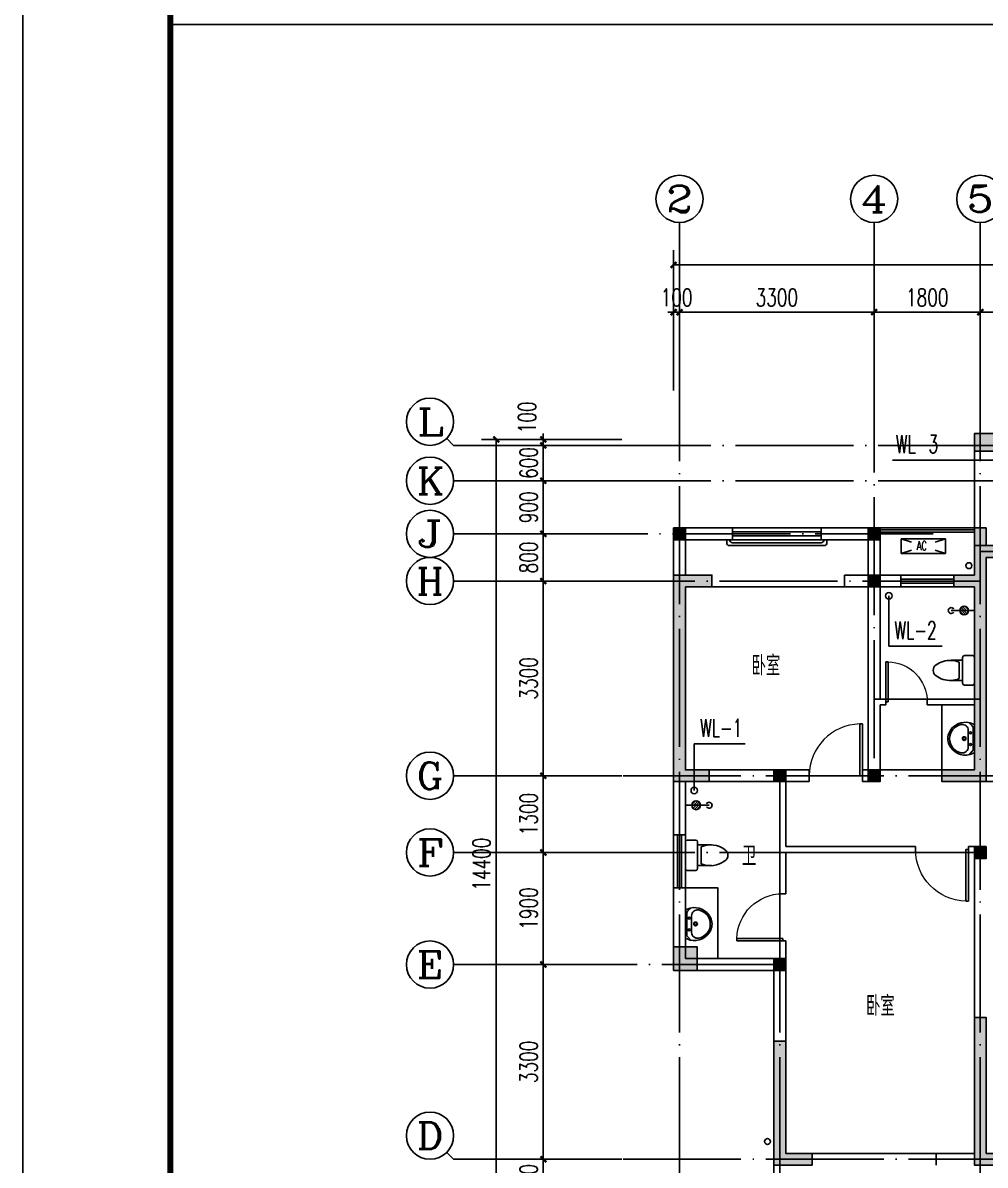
# Model space of a CAD drawing. Extents: x -287580 to -53108, y -522338 to -82629.
# Drawn here: x -265243 to -248927, y -435851 to -416490 of the extents above; entities that cross this region are included whole.
import ezdxf
from ezdxf.enums import TextEntityAlignment as Align

# ---------------------------------------------------------------- set-up
doc = ezdxf.new("R2010")
doc.units = 0
doc.header["$LTSCALE"] = 1000
doc.header["$MEASUREMENT"] = 0
doc.linetypes.add('DASH', pattern=[0.35, 0.25, -0.1])
doc.linetypes.add('DOTE', pattern=[2.42, 2, -0.2, 0.02, -0.2])
for name, color, linetype in [('AXIS', 3, 'Continuous'), ('AXIS_TEXT', 7, 'Continuous'), ('DIM_污水', 3, 'Continuous'), ('DOTE', 99, 'Continuous'), ('kan', 146, 'Continuous'), ('KTIAO', 124, 'Continuous'), ('PUB_TEXT', 7, 'Continuous'), ('PUB_TITLE', 146, 'Continuous'), ('VPIPE-污水', 2, 'Continuous'), ('WALL', 9, 'Continuous'), ('WINDOW', 99, 'Continuous'), ('填充', 8, 'Continuous'), ('家具', 187, 'Continuous'), ('栏杆', 169, 'Continuous'), ('表格', 157, 'Continuous'), ('面层', 215, 'Continuous')]:
    doc.layers.add(name, color=color, linetype=linetype)
doc.layers.add('RENDERING', color=125, linetype='Continuous', lineweight=13)
doc.styles.add('_ROMANC', font='romanc__.ttf', dxfattribs={"width": 0.700005})
doc.styles.add('_TCH_AXIS', font='COMPLEX', dxfattribs={"bigfont": 'GBCBIG'})
doc.styles.add('_TCH_DIM_T3', font='SIMPLEX', dxfattribs={"width": 0.705882, "bigfont": 'GBCBIG'})
doc.styles.add('_TWT_SERIAL', font='COMPLEX', dxfattribs={"width": 0.8, "height": 3, "bigfont": 'HZTXT'})
doc.styles.add('COMPLEX', font='COMPLEX')
doc.styles.add('DIM_FONT', font='simplex_.ttf', dxfattribs={"width": 0.7, "bigfont": 'GBCBIG'})
doc.styles.get("Standard").update_dxf_attribs({"font": 'gbenor.shx', "bigfont": 'gbcbig.shx'})
doc.dimstyles.new('_TCH_ARCH&&100', dxfattribs={"dimtxt": 297.5, "dimasz": 100, "dimexe": 250, "dimexo": 300, "dimgap": 100, "dimtad": 1, "dimdec": 0, "dimzin": 0, "dimdsep": 46, "dimtxsty": '_TCH_DIM_T3', "dimblk": 'ARCHTICK', "dimcen": 0.09, "dimclrt": 7, "dimazin": 2, "dimtfac": 1, "dimtdec": 0, "dimtix": 1, "dimtmove": 2, "dimatfit": 3, "dimfxl": 0, "dimtolj": 1, "dimtzin": 0, "dimarcsym": 0})

# ---------------------------------------------------------------- blocks, each defined once
blk = doc.blocks.new('aaaaaaffffffeeeee')
at = {"layer": 'DIM_污水'}
for p, q in [((-249151, -361662), (-250499, -361662)), ((-248759, -361662), (-249151, -361662)), ((-250559, -363962), (-250559, -364816)), ((-250559, -364816), (-249654, -364816)), ((-253859, -367262), (-253859, -366473)), ((-253859, -366473), (-252996, -366473))]:
    blk.add_line(p, q, dxfattribs=at)
at = {"layer": 'VPIPE-污水'}
for centre in [(-250559, -363962), (-253859, -367262)]:
    blk.add_circle(centre, 55, dxfattribs=at)
at = {"layer": 'DIM_污水', "color": 7, "style": '_TWT_SERIAL', "width": 0.64}
for s, p in [('WL-3', (-250439, -361542)), ('WL-2', (-250464, -364696)), ('WL-1', (-253760, -366353))]:
    blk.add_text(s, height=300, dxfattribs=at).set_placement(p)
blk = doc.blocks.new('90304092557924')
at = {"layer": 'KTIAO', "color": 99}
for p, q in [((-375, 125), (-198, 66)), ((-375, 125), (-375, -125)), ((375, 125), (-375, 125)), ((375, 125), (198, 66)), ((375, -125), (375, 125)), ((-203, -68), (-375, -125)), ((-375, -125), (375, -125)), ((200, -67), (375, -125))]:
    blk.add_line(p, q, dxfattribs=at)
at = {"layer": 'KTIAO', "color": 99, "style": '_ROMANC', "width": 0.7}
blk.add_text('AC', height=148.6, dxfattribs=at).set_placement((-113, -66))
at = {"layer": 'KTIAO', "color": 99, "style": 'DIM_FONT', "oblique": 0, "width": 0.6, "flags": 9}
for tag in ['XSIZE', 'YSIZE']:
    blk.add_attdef(tag, (-375, -125), '', height=0.5, dxfattribs=at)
blk = doc.blocks.new('M_E6')
for p, q in [((-240, 0), (-270, -79)), ((240, 0), (-240, 0)), ((-237, 0), (239, 0)), ((240, 0), (270, -79)), ((-213, -36), (-271, -91)), ((-179, -23), (181, -23)), ((141, -105), (-141, -105)), ((-141, -105), (141, -105)), ((217, -37), (274, -95))]:
    blk.add_line(p, q)
for centre, radius in [((-99, -65), 16.3), ((2, -172), 31.6), ((2, -172), 23), ((101, -65), 16.3)]:
    blk.add_circle(centre, radius)
for centre, radius, start, end in [((28, -152), 307, 166.1751, 244.7296), ((-141, -205), 100, 90, 190.5602), ((-179, -73), 50, 90, 133.181), ((-28, -152), 307, 297.0639, 13.8249), ((141, -205), 100, 349.4398, 90), ((181, -73), 50, 44.5607, 90), ((0, -179), 243, 190.5602, 349.4398), ((0, -201), 250, 245.8071, 296.4628), ((28, -152), 307, 266.589, 266.5936)]:
    blk.add_arc(centre, radius, start, end)
at = {"width": 0.8, "flags": 9}
for tag in ['XSIZE', 'YSIZE']:
    blk.add_attdef(tag, (0, 0), '', height=0.5, dxfattribs=at)
blk = doc.blocks.new('1')
for p, q in [((-550, -239), (-550, 201)), ((-520, 231), (-380, 231)), ((-350, 201), (-350, 151)), ((-350, 151), (-350, -189)), ((-350, 151), (-154, 151)), ((-289, 121), (-289, -159)), ((-154, -189), (-350, -189)), ((-350, -189), (-350, -239)), ((-380, -269), (-520, -269))]:
    blk.add_line(p, q)
for centre, radius, start, end in [((-520, 201), 30, 90, 180), ((-380, 201), 30, 360, 90), ((-137, -247), 398, 92.544, 112.5495), ((-137, -247), 398, 53.3619, 92.544), ((40, -19), 110, 303.4509, 56.5491), ((-137, 208), 398, 247.4505, 267.456), ((-137, 208), 398, 267.456, 306.6381), ((-520, -239), 30, 180, 270), ((-380, -239), 30, 270, 360)]:
    blk.add_arc(centre, radius, start, end)
blk = doc.blocks.new('A$C6A1B0631')
at = {"layer": '家具'}
for p, q in [((0, 527), (0, 667)), ((30, 697), (470, 697)), ((500, 667), (500, 527)), ((470, 497), (30, 497)), ((80, 497), (80, 267)), ((390, 437), (110, 437)), ((420, 497), (420, 267))]:
    blk.add_line(p, q, dxfattribs=at)
for centre, radius, start, end in [((30, 667), 30, 90, 180), ((470, 667), 30, 0, 90), ((30, 527), 30, 180, 270), ((477, 284), 398, 157.4505, 216.6381), ((23, 284), 398, 323.3619, 22.5495), ((470, 527), 30, 270, 0), ((250, 108), 110, 213.4509, 326.5491)]:
    blk.add_arc(centre, radius, start, end, dxfattribs=at)
blk = doc.blocks.new('$lvtry$00000168')
at = {"color": 0}
blk.add_line((0, 0), (0, -395), dxfattribs=at)
blk.add_arc((0, -395), 50, 121.0332, 58.9668, dxfattribs=at)
for p in [(0, 0), (0, -223)]:
    blk.add_point(p, dxfattribs=at)
blk = doc.blocks.new('$lvtry$00000171')
for p, q in [((-74, 11), (-11, 74)), ((-70, -27), (27, 70)), ((-53, -53), (53, 53)), ((-27, -70), (70, 27)), ((11, -74), (74, -11))]:
    blk.add_line(p, q)
blk.add_circle((0, 0), 75)
blk.add_point((0, 0))
blk = doc.blocks.new('A$C6BE329BC')
at = {"layer": '家具'}
blk.add_blockref('$lvtry$00000168', (75, 445), dxfattribs=at)
at = {"layer": '家具', "rotation": 180}
blk.add_blockref('$lvtry$00000171', (75, 271), dxfattribs=at)
blk = doc.blocks.new('TRHH')
at = {"color": 6}
for centre in [(-249202, -461390), (-252617, -471151)]:
    blk.add_circle(centre, 50, dxfattribs=at)
blk = doc.blocks.new('A$C72E5532A')
at = {"layer": '填充'}
for points in [[(19900, 14500), (20500, 14500), (20500, 14200), (19900, 14200)], [(20300, 12900), (20500, 12900), (20500, 12600), (20300, 12600)], [(22100, 12900), (22300, 12900), (22300, 12700), (22100, 12700)], [(25400, 12900), (25600, 12900), (25600, 12700), (25400, 12700)], [(22100, 12100), (22300, 12100), (22300, 11900), (22100, 11900)], [(22100, 8800), (22300, 8800), (22300, 8600), (22100, 8600)], [(23700, 8800), (23900, 8800), (23900, 8600), (23700, 8600)], [(20300, 7500), (20500, 7500), (20500, 7300), (20300, 7300)], [(23700, 5600), (23900, 5600), (23900, 5400), (23700, 5400)]]:
    blk.add_hatch(color=256, dxfattribs=at).paths.add_polyline_path(points)
at = {"color": 6}
for points in [[(19900, 14500), (20500, 14500), (20500, 14200), (19900, 14200)], [(20300, 12900), (20500, 12900), (20500, 12600), (20300, 12600)], [(22100, 12900), (22300, 12900), (22300, 12700), (22100, 12700)], [(25400, 12900), (25600, 12900), (25600, 12700), (25400, 12700)], [(22100, 12100), (22300, 12100), (22300, 11900), (22100, 11900)], [(22100, 8800), (22300, 8800), (22300, 8600), (22100, 8600)], [(23700, 8800), (23900, 8800), (23900, 8600), (23700, 8600)], [(20300, 7500), (20500, 7500), (20500, 7300), (20300, 7300)], [(23700, 5600), (23900, 5600), (23900, 5400), (23700, 5400)]]:
    blk.add_lwpolyline(points, close=True, dxfattribs=at)
blk = doc.blocks.new('A$C17F555B1')
at = {"layer": '填充'}
h = blk.add_hatch(color=256, dxfattribs=at)
h.dxf.hatch_style = 1
h.paths.add_polyline_path([(55300, 3700), (55300, 3300), (55700, 3300), (55700, 3700)])
h.paths.add_polyline_path([(30100, 3700), (30100, 3300), (30500, 3300), (30500, 3700)])
h.paths.add_polyline_path([(25600, 3300), (25600, 3700), (25200, 3700), (25200, 3300)])
h.paths.add_polyline_path([(400, 3300), (400, 3700), (0, 3700), (0, 3300)])
h.paths.add_polyline_path([(45350, 10300), (45350, 8200), (45150, 8200), (45150, 10500), (45700, 10500), (45700, 10300)])
h.paths.add_polyline_path([(10550, 10500), (10550, 8200), (10350, 8200), (10350, 10300), (10000, 10300), (10000, 10500)])
h.paths.add_polyline_path([(5600, 0), (5100, 0), (5100, 2500), (5300, 2500), (5300, 200), (5600, 200)])
h.paths.add_polyline_path([(20500, 0), (20000, 0), (20000, 200), (20300, 200), (20300, 2500), (20500, 2500)])
h.paths.add_polyline_path([(35700, 0), (35200, 0), (35200, 2500), (35400, 2500), (35400, 200), (35700, 200)])
h.paths.add_polyline_path([(50600, 0), (50100, 0), (50100, 200), (50400, 200), (50400, 2500), (50600, 2500)])
h.paths.add_polyline_path([(54000, 0), (53350, 0), (53350, 200), (53800, 200), (53800, 2100), (54000, 2100)])
h.paths.add_polyline_path([(32450, 0), (31800, 0), (31800, 2100), (32000, 2100), (32000, 200), (32450, 200)])
h.paths.add_polyline_path([(23900, 0), (23250, 0), (23250, 200), (23700, 200), (23700, 2100), (23900, 2100)])
h.paths.add_polyline_path([(2350, 0), (1700, 0), (1700, 2100), (1900, 2100), (1900, 200), (2350, 200)])
h.paths.add_polyline_path([(50600, 9800), (50600, 6700), (51150, 6700), (51150, 6500), (50400, 6500), (50400, 9800), (50400, 10300), (50100, 10300), (50100, 10500), (50600, 10500), (50600, 10000), (50950, 10000), (50950, 9800)])
h.paths.add_polyline_path([(35400, 10300), (35400, 9800), (35400, 6500), (34650, 6500), (34650, 6700), (35200, 6700), (35200, 9800), (34850, 9800), (34850, 10000), (35200, 10000), (35200, 10500), (35700, 10500), (35700, 10300)])
h.paths.add_polyline_path([(20500, 10500), (20500, 10000), (20850, 10000), (20850, 9800), (20500, 9800), (20500, 6700), (21050, 6700), (21050, 6500), (20300, 6500), (20300, 9800), (20300, 10300), (20000, 10300), (20000, 10500)])
h.paths.add_polyline_path([(5300, 9800), (5300, 6500), (4550, 6500), (4550, 6700), (5100, 6700), (5100, 9800), (4750, 9800), (4750, 10000), (5100, 10000), (5100, 10500), (5600, 10500), (5600, 10300), (5300, 10300)])
h.paths.add_polyline_path([(15050, 10300), (13250, 10300), (13250, 8900), (13050, 8900), (13050, 10500), (15250, 10500), (15250, 9900), (15050, 9900)])
h.paths.add_polyline_path([(40650, 10300), (40650, 9900), (40450, 9900), (40450, 10500), (42650, 10500), (42650, 8900), (42450, 8900), (42450, 10300)])
h.paths.add_polyline_path([(39900, 1900), (39900, 1000), (40400, 1000), (40400, 800), (39900, 800), (39900, 0), (39300, 0), (39300, 200), (39700, 200), (39700, 1000), (39700, 1900)])
h.paths.add_polyline_path([(46100, 1900), (46100, 1000), (46100, 200), (46500, 200), (46500, 0), (45900, 0), (45900, 800), (45400, 800), (45400, 1000), (45900, 1000), (45900, 1900)])
h.paths.add_polyline_path([(40650, 5400), (40650, 5100), (41300, 5100), (41300, 4100), (41100, 4100), (41100, 4900), (40450, 4900), (39900, 4900), (39900, 4800), (39700, 4800), (39700, 5100), (40450, 5100), (40450, 5400)])
h.paths.add_polyline_path([(45350, 5400), (45350, 5100), (46100, 5100), (46100, 4800), (45900, 4800), (45900, 4900), (45350, 4900), (44700, 4900), (44700, 4100), (44500, 4100), (44500, 5100), (45150, 5100), (45150, 5400)])
h.paths.add_polyline_path([(30750, 9800), (30300, 9800), (30300, 6700), (30700, 6700), (30700, 6500), (30100, 6500), (30100, 10000), (30750, 10000)])
h.paths.add_polyline_path([(55700, 10000), (55700, 6500), (55100, 6500), (55100, 6700), (55500, 6700), (55500, 9800), (55050, 9800), (55050, 10000)])
h.paths.add_polyline_path([(16000, 1900), (16000, 1000), (16000, 200), (16400, 200), (16400, 0), (15800, 0), (15800, 800), (15300, 800), (15300, 1000), (15800, 1000), (15800, 1900)])
h.paths.add_polyline_path([(9800, 1900), (9800, 1000), (10300, 1000), (10300, 800), (9800, 800), (9800, 0), (9200, 0), (9200, 200), (9600, 200), (9600, 1000), (9600, 1900)])
h.paths.add_polyline_path([(15250, 5400), (15250, 5100), (16000, 5100), (16000, 4800), (15800, 4800), (15800, 4900), (15250, 4900), (14600, 4900), (14600, 4100), (14400, 4100), (14400, 5100), (15050, 5100), (15050, 5400)])
h.paths.add_polyline_path([(10550, 5400), (10550, 5100), (11200, 5100), (11200, 4100), (11000, 4100), (11000, 4900), (10350, 4900), (9800, 4900), (9800, 4800), (9600, 4800), (9600, 5100), (10350, 5100), (10350, 5400)])
h.paths.add_polyline_path([(25400, 9800), (24950, 9800), (24950, 10000), (25600, 10000), (25600, 6500), (25000, 6500), (25000, 6700), (25400, 6700)])
h.paths.add_polyline_path([(200, 9800), (200, 6700), (600, 6700), (600, 6500), (0, 6500), (0, 10000), (650, 10000), (650, 9800)])
at = {"color": 3}
for points in [[(5300, 9800), (5300, 6500), (4550, 6500), (4550, 6700), (5100, 6700), (5100, 9800), (4750, 9800), (4750, 10000), (5100, 10000), (5100, 10500), (5600, 10500), (5600, 10300), (5300, 10300)], [(200, 9800), (200, 6700), (600, 6700), (600, 6500), (0, 6500), (0, 10000), (650, 10000), (650, 9800)], [(400, 3300), (400, 3700), (0, 3700), (0, 3300)], [(5600, 0), (5100, 0), (5100, 2500), (5300, 2500), (5300, 200), (5600, 200)], [(2350, 0), (1700, 0), (1700, 2100), (1900, 2100), (1900, 200), (2350, 200)]]:
    blk.add_lwpolyline(points, close=True, dxfattribs=at)
blk = doc.blocks.new('_ArchTick')
at = {"color": 0, "linetype": 'ByBlock', "const_width": 0.4}
blk.add_lwpolyline([(-0.5, -0.5), (0.5, 0.5)], dxfattribs=at)
blk = doc.blocks.new('*D347')
at = {"layer": 'AXIS', "color": 0, "lineweight": -2}
for p, q in [((-254209, -422720), (-254209, -421144)), ((-254109, -422720), (-254109, -421144)), ((-254209, -421394), (-254309, -421394)), ((-254209, -421394), (-254109, -421394)), ((-254109, -421394), (-254009, -421394))]:
    blk.add_line(p, q, dxfattribs=at)
at = {"layer": 'Defpoints', "color": 0}
for p in [(-254109, -421394), (-254209, -423020), (-254109, -423020)]:
    blk.add_point(p, dxfattribs=at)
at = {"layer": 'AXIS', "color": 0, "lineweight": -2, "xscale": 100, "yscale": 100, "zscale": 100}
blk.add_blockref('_ArchTick', (-254209, -421394), dxfattribs=at)
at = {"layer": 'AXIS', "color": 0, "lineweight": -2, "xscale": 100, "yscale": 100, "zscale": 100, "rotation": 180}
blk.add_blockref('_ArchTick', (-254109, -421394), dxfattribs=at)
at = {"layer": 'AXIS', "color": 7, "insert": (-254159, -421146), "char_height": 297.5, "attachment_point": 5, "style": '_TCH_DIM_T3'}
blk.add_mtext('\\A1;100', dxfattribs=at)
blk = doc.blocks.new('*D348')
at = {"layer": 'AXIS', "color": 0, "lineweight": -2}
for p, q in [((-254109, -422720), (-254109, -421144)), ((-250809, -422720), (-250809, -421144)), ((-254109, -421394), (-250809, -421394))]:
    blk.add_line(p, q, dxfattribs=at)
at = {"layer": 'Defpoints', "color": 0}
for p in [(-250809, -421394), (-254109, -423020), (-250809, -423020)]:
    blk.add_point(p, dxfattribs=at)
at = {"layer": 'AXIS', "color": 0, "lineweight": -2, "xscale": 100, "yscale": 100, "zscale": 100, "rotation": 180}
blk.add_blockref('_ArchTick', (-254109, -421394), dxfattribs=at)
at = {"layer": 'AXIS', "color": 0, "lineweight": -2, "xscale": 100, "yscale": 100, "zscale": 100}
blk.add_blockref('_ArchTick', (-250809, -421394), dxfattribs=at)
at = {"layer": 'AXIS', "color": 7, "insert": (-252459, -421146), "char_height": 297.5, "attachment_point": 5, "style": '_TCH_DIM_T3'}
blk.add_mtext('\\A1;3300', dxfattribs=at)
blk = doc.blocks.new('*D349')
at = {"layer": 'AXIS', "color": 0, "lineweight": -2}
for p, q in [((-250809, -422720), (-250809, -421144)), ((-249009, -422720), (-249009, -421144)), ((-250809, -421394), (-249009, -421394))]:
    blk.add_line(p, q, dxfattribs=at)
at = {"layer": 'Defpoints', "color": 0}
for p in [(-249009, -421394), (-250809, -423020), (-249009, -423020)]:
    blk.add_point(p, dxfattribs=at)
at = {"layer": 'AXIS', "color": 0, "lineweight": -2, "xscale": 100, "yscale": 100, "zscale": 100, "rotation": 180}
blk.add_blockref('_ArchTick', (-250809, -421394), dxfattribs=at)
at = {"layer": 'AXIS', "color": 0, "lineweight": -2, "xscale": 100, "yscale": 100, "zscale": 100}
blk.add_blockref('_ArchTick', (-249009, -421394), dxfattribs=at)
at = {"layer": 'AXIS', "color": 7, "insert": (-249909, -421146), "char_height": 297.5, "attachment_point": 5, "style": '_TCH_DIM_T3'}
blk.add_mtext('\\A1;1800', dxfattribs=at)
blk = doc.blocks.new('*D350')
at = {"layer": 'AXIS', "color": 0, "lineweight": -2}
for p, q in [((-249009, -422720), (-249009, -421144)), ((-247209, -422720), (-247209, -421144)), ((-249009, -421394), (-247209, -421394))]:
    blk.add_line(p, q, dxfattribs=at)
at = {"layer": 'Defpoints', "color": 0}
for p in [(-247209, -421394), (-249009, -423020), (-247209, -423020)]:
    blk.add_point(p, dxfattribs=at)
at = {"layer": 'AXIS', "color": 0, "lineweight": -2, "xscale": 100, "yscale": 100, "zscale": 100, "rotation": 180}
blk.add_blockref('_ArchTick', (-249009, -421394), dxfattribs=at)
at = {"layer": 'AXIS', "color": 0, "lineweight": -2, "xscale": 100, "yscale": 100, "zscale": 100}
blk.add_blockref('_ArchTick', (-247209, -421394), dxfattribs=at)
at = {"layer": 'AXIS', "color": 7, "insert": (-248109, -421146), "char_height": 297.5, "attachment_point": 5, "style": '_TCH_DIM_T3'}
blk.add_mtext('\\A1;1800', dxfattribs=at)
blk = doc.blocks.new('*D370')
at = {"layer": 'AXIS', "color": 0, "lineweight": -2}
for p, q in [((-254209, -422720), (-254209, -420344)), ((-198509, -422720), (-198509, -420344)), ((-254209, -420594), (-198509, -420594))]:
    blk.add_line(p, q, dxfattribs=at)
at = {"layer": 'Defpoints', "color": 0}
for p in [(-198509, -420594), (-254209, -423020), (-198509, -423020)]:
    blk.add_point(p, dxfattribs=at)
at = {"layer": 'AXIS', "color": 0, "lineweight": -2, "xscale": 100, "yscale": 100, "zscale": 100, "rotation": 180}
blk.add_blockref('_ArchTick', (-254209, -420594), dxfattribs=at)
at = {"layer": 'AXIS', "color": 0, "lineweight": -2, "xscale": 100, "yscale": 100, "zscale": 100}
blk.add_blockref('_ArchTick', (-198509, -420594), dxfattribs=at)
at = {"layer": 'AXIS', "color": 7, "insert": (-226359, -420346), "char_height": 297.5, "attachment_point": 5, "style": '_TCH_DIM_T3'}
blk.add_mtext('\\A1;55700', dxfattribs=at)
blk = doc.blocks.new('*D450')
at = {"layer": 'AXIS', "color": 0, "lineweight": -2}
for p, q in [((-255086, -435751), (-256668, -435751)), ((-256418, -435751), (-256418, -435651)), ((-256418, -436451), (-256418, -435751)), ((-255086, -436451), (-256668, -436451)), ((-256418, -436451), (-256418, -436551))]:
    blk.add_line(p, q, dxfattribs=at)
at = {"layer": 'Defpoints', "color": 0}
for p in [(-256418, -435751), (-254786, -435751), (-254786, -436451)]:
    blk.add_point(p, dxfattribs=at)
at = {"layer": 'AXIS', "color": 0, "lineweight": -2, "xscale": 100, "yscale": 100, "zscale": 100}
for p, rotation in [((-256418, -435751), 270), ((-256418, -436451), 90)]:
    blk.add_blockref('_ArchTick', p, dxfattribs=dict(at, rotation=rotation))
at = {"layer": 'AXIS', "color": 7, "insert": (-256667, -436101), "char_height": 297.5, "attachment_point": 5, "rotation": 90, "style": '_TCH_DIM_T3'}
blk.add_mtext('\\A1;700', dxfattribs=at)
blk = doc.blocks.new('*D451')
at = {"layer": 'AXIS', "color": 0, "lineweight": -2}
for p, q in [((-255086, -432451), (-256668, -432451)), ((-256418, -435751), (-256418, -432451)), ((-255086, -435751), (-256668, -435751))]:
    blk.add_line(p, q, dxfattribs=at)
at = {"layer": 'Defpoints', "color": 0}
for p in [(-256418, -432451), (-254786, -432451), (-254786, -435751)]:
    blk.add_point(p, dxfattribs=at)
at = {"layer": 'AXIS', "color": 0, "lineweight": -2, "xscale": 100, "yscale": 100, "zscale": 100}
for p, rotation in [((-256418, -432451), 90), ((-256418, -435751), 270)]:
    blk.add_blockref('_ArchTick', p, dxfattribs=dict(at, rotation=rotation))
at = {"layer": 'AXIS', "color": 7, "insert": (-256667, -434101), "char_height": 297.5, "attachment_point": 5, "rotation": 90, "style": '_TCH_DIM_T3'}
blk.add_mtext('\\A1;3300', dxfattribs=at)
blk = doc.blocks.new('*D452')
at = {"layer": 'AXIS', "color": 0, "lineweight": -2}
for p, q in [((-255086, -430551), (-256668, -430551)), ((-256418, -432451), (-256418, -430551)), ((-255086, -432451), (-256668, -432451))]:
    blk.add_line(p, q, dxfattribs=at)
at = {"layer": 'Defpoints', "color": 0}
for p in [(-256418, -430551), (-254786, -430551), (-254786, -432451)]:
    blk.add_point(p, dxfattribs=at)
at = {"layer": 'AXIS', "color": 0, "lineweight": -2, "xscale": 100, "yscale": 100, "zscale": 100}
for p, rotation in [((-256418, -430551), 90), ((-256418, -432451), 270)]:
    blk.add_blockref('_ArchTick', p, dxfattribs=dict(at, rotation=rotation))
at = {"layer": 'AXIS', "color": 7, "insert": (-256667, -431501), "char_height": 297.5, "attachment_point": 5, "rotation": 90, "style": '_TCH_DIM_T3'}
blk.add_mtext('\\A1;1900', dxfattribs=at)
blk = doc.blocks.new('*D453')
at = {"layer": 'AXIS', "color": 0, "lineweight": -2}
for p, q in [((-255086, -429251), (-256668, -429251)), ((-256418, -430551), (-256418, -429251)), ((-255086, -430551), (-256668, -430551))]:
    blk.add_line(p, q, dxfattribs=at)
at = {"layer": 'Defpoints', "color": 0}
for p in [(-256418, -429251), (-254786, -429251), (-254786, -430551)]:
    blk.add_point(p, dxfattribs=at)
at = {"layer": 'AXIS', "color": 0, "lineweight": -2, "xscale": 100, "yscale": 100, "zscale": 100}
for p, rotation in [((-256418, -429251), 90), ((-256418, -430551), 270)]:
    blk.add_blockref('_ArchTick', p, dxfattribs=dict(at, rotation=rotation))
at = {"layer": 'AXIS', "color": 7, "insert": (-256667, -429901), "char_height": 297.5, "attachment_point": 5, "rotation": 90, "style": '_TCH_DIM_T3'}
blk.add_mtext('\\A1;1300', dxfattribs=at)
blk = doc.blocks.new('*D454')
at = {"layer": 'AXIS', "color": 0, "lineweight": -2}
for p, q in [((-255086, -425951), (-256668, -425951)), ((-256418, -429251), (-256418, -425951)), ((-255086, -429251), (-256668, -429251))]:
    blk.add_line(p, q, dxfattribs=at)
at = {"layer": 'Defpoints', "color": 0}
for p in [(-256418, -425951), (-254786, -425951), (-254786, -429251)]:
    blk.add_point(p, dxfattribs=at)
at = {"layer": 'AXIS', "color": 0, "lineweight": -2, "xscale": 100, "yscale": 100, "zscale": 100}
for p, rotation in [((-256418, -425951), 90), ((-256418, -429251), 270)]:
    blk.add_blockref('_ArchTick', p, dxfattribs=dict(at, rotation=rotation))
at = {"layer": 'AXIS', "color": 7, "insert": (-256667, -427601), "char_height": 297.5, "attachment_point": 5, "rotation": 90, "style": '_TCH_DIM_T3'}
blk.add_mtext('\\A1;3300', dxfattribs=at)
blk = doc.blocks.new('*D455')
at = {"layer": 'AXIS', "color": 0, "lineweight": -2}
for p, q in [((-255086, -425151), (-256668, -425151)), ((-256418, -425951), (-256418, -425151)), ((-255086, -425951), (-256668, -425951))]:
    blk.add_line(p, q, dxfattribs=at)
at = {"layer": 'Defpoints', "color": 0}
for p in [(-256418, -425151), (-254786, -425151), (-254786, -425951)]:
    blk.add_point(p, dxfattribs=at)
at = {"layer": 'AXIS', "color": 0, "lineweight": -2, "xscale": 100, "yscale": 100, "zscale": 100}
for p, rotation in [((-256418, -425151), 90), ((-256418, -425951), 270)]:
    blk.add_blockref('_ArchTick', p, dxfattribs=dict(at, rotation=rotation))
at = {"layer": 'AXIS', "color": 7, "insert": (-256667, -425551), "char_height": 297.5, "attachment_point": 5, "rotation": 90, "style": '_TCH_DIM_T3'}
blk.add_mtext('\\A1;800', dxfattribs=at)
blk = doc.blocks.new('*D456')
at = {"layer": 'AXIS', "color": 0, "lineweight": -2}
for p, q in [((-255086, -424251), (-256668, -424251)), ((-256418, -425151), (-256418, -424251)), ((-255086, -425151), (-256668, -425151))]:
    blk.add_line(p, q, dxfattribs=at)
at = {"layer": 'Defpoints', "color": 0}
for p in [(-256418, -424251), (-254786, -424251), (-254786, -425151)]:
    blk.add_point(p, dxfattribs=at)
at = {"layer": 'AXIS', "color": 0, "lineweight": -2, "xscale": 100, "yscale": 100, "zscale": 100}
for p, rotation in [((-256418, -424251), 90), ((-256418, -425151), 270)]:
    blk.add_blockref('_ArchTick', p, dxfattribs=dict(at, rotation=rotation))
at = {"layer": 'AXIS', "color": 7, "insert": (-256667, -424701), "char_height": 297.5, "attachment_point": 5, "rotation": 90, "style": '_TCH_DIM_T3'}
blk.add_mtext('\\A1;900', dxfattribs=at)
blk = doc.blocks.new('*D457')
at = {"layer": 'AXIS', "color": 0, "lineweight": -2}
for p, q in [((-256418, -423651), (-256418, -423551)), ((-255086, -423651), (-256668, -423651)), ((-256418, -424251), (-256418, -423651)), ((-255086, -424251), (-256668, -424251)), ((-256418, -424251), (-256418, -424351))]:
    blk.add_line(p, q, dxfattribs=at)
at = {"layer": 'Defpoints', "color": 0}
for p in [(-256418, -423651), (-254786, -423651), (-254786, -424251)]:
    blk.add_point(p, dxfattribs=at)
at = {"layer": 'AXIS', "color": 0, "lineweight": -2, "xscale": 100, "yscale": 100, "zscale": 100}
for p, rotation in [((-256418, -423651), 270), ((-256418, -424251), 90)]:
    blk.add_blockref('_ArchTick', p, dxfattribs=dict(at, rotation=rotation))
at = {"layer": 'AXIS', "color": 7, "insert": (-256667, -423951), "char_height": 297.5, "attachment_point": 5, "rotation": 90, "style": '_TCH_DIM_T3'}
blk.add_mtext('\\A1;600', dxfattribs=at)
blk = doc.blocks.new('*D458')
at = {"layer": 'AXIS', "color": 0, "lineweight": -2}
for p, q in [((-255086, -423551), (-256668, -423551)), ((-256418, -423551), (-256418, -423451)), ((-256418, -423651), (-256418, -423551)), ((-255086, -423651), (-256668, -423651)), ((-256418, -423651), (-256418, -423751))]:
    blk.add_line(p, q, dxfattribs=at)
at = {"layer": 'Defpoints', "color": 0}
for p in [(-256418, -423551), (-254786, -423551), (-254786, -423651)]:
    blk.add_point(p, dxfattribs=at)
at = {"layer": 'AXIS', "color": 0, "lineweight": -2, "xscale": 100, "yscale": 100, "zscale": 100}
for p, rotation in [((-256418, -423551), 270), ((-256418, -423651), 90)]:
    blk.add_blockref('_ArchTick', p, dxfattribs=dict(at, rotation=rotation))
at = {"layer": 'AXIS', "color": 7, "insert": (-256693, -423178), "char_height": 297.5, "attachment_point": 5, "rotation": 90, "style": '_TCH_DIM_T3'}
blk.add_mtext('\\A1;100', dxfattribs=at)
blk = doc.blocks.new('*D459')
at = {"layer": 'AXIS', "color": 0, "lineweight": -2}
for p, q in [((-255086, -423551), (-257468, -423551)), ((-257218, -437951), (-257218, -423551)), ((-255086, -437951), (-257468, -437951))]:
    blk.add_line(p, q, dxfattribs=at)
at = {"layer": 'Defpoints', "color": 0}
for p in [(-257218, -423551), (-254786, -423551), (-254786, -437951)]:
    blk.add_point(p, dxfattribs=at)
at = {"layer": 'AXIS', "color": 0, "lineweight": -2, "xscale": 100, "yscale": 100, "zscale": 100}
for p, rotation in [((-257218, -423551), 90), ((-257218, -437951), 270)]:
    blk.add_blockref('_ArchTick', p, dxfattribs=dict(at, rotation=rotation))
at = {"layer": 'AXIS', "color": 7, "insert": (-257467, -430751), "char_height": 297.5, "attachment_point": 5, "rotation": 90, "style": '_TCH_DIM_T3'}
blk.add_mtext('\\A1;14400', dxfattribs=at)
blk = doc.blocks.new('$DorLib2D$00000001')
for p, q in [((0.45, 0.975), (0.5, 0.975)), ((0.45, 0), (0.45, 0.975)), ((0.5, 0), (0.5, 0.975)), ((0.5, 0), (0.45, 0))]:
    blk.add_line(p, q)
at = {"lineweight": 13}
blk.add_arc((0.475, 0), 0.975, 91.4693, 180, dxfattribs=at)
blk = doc.blocks.new('$WINLIB2D$00000001')
at = {"color": 0}
for points in [[(-0.5, 0.5), (-0.5, -0.5)], [(-0.5, 0.5), (0.5, 0.5)], [(0.5, -0.5), (0.5, 0.5)], [(0.5, 0.167), (-0.5, 0.167)], [(0.5, -0.167), (-0.5, -0.167)], [(-0.5, -0.5), (0.5, -0.5)]]:
    blk.add_lwpolyline(points, dxfattribs=at)
blk = doc.blocks.new('_AXISO')
blk.add_circle((0, 0), 0.5)
at = {"layer": 'AXIS_TEXT', "style": 'COMPLEX', "width": 1.041667}
blk.add_attdef('A', text='', height=0.56, dxfattribs=at).set_placement((-0.25, -0.28), (0.25, -0.28), align=Align.FIT)

msp = doc.modelspace()

# ---------------------------------------------------------------- linework, layer by layer
at = {"layer": 'AXIS'}
for p, q in [((-254108.8, -422074.7), (-254108.8, -419874.4)), ((-250808.8, -422074.7), (-250808.8, -419874.4)), ((-249008.8, -422074.7), (-249008.8, -419874.4)), ((-258055.6, -423533.7), (-257938.4, -423650.9)), ((-255432.8, -423650.9), (-257938.4, -423650.9)), ((-255432.8, -424250.9), (-257938.4, -424250.9)), ((-255432.8, -425150.9), (-257938.4, -425150.9)), ((-255432.8, -425950.9), (-257938.4, -425950.9)), ((-255432.8, -429250.9), (-257938.4, -429250.9)), ((-255432.8, -430550.9), (-257938.4, -430550.9)), ((-255432.8, -432450.9), (-257938.4, -432450.9)), ((-258055.6, -435633.7), (-257938.4, -435750.9)), ((-255432.8, -435750.9), (-257938.4, -435750.9))]:
    msp.add_line(p, q, dxfattribs=at)
at = {"layer": 'DOTE', "linetype": 'DOTE'}
for p, q in [((-254108.8, -438442), (-254108.8, -422172.4)), ((-250808.8, -428950.9), (-250808.8, -422172.4)), ((-249008.8, -438442), (-249008.8, -422172.4)), ((-255580, -423650.9), (-197406.7, -423650.9)), ((-255580, -424250.9), (-197406.7, -424250.9)), ((-249808.8, -425150.9), (-255580, -425150.9)), ((-233808.8, -425450.9), (-249008.8, -425450.9)), ((-249008.8, -425950.9), (-255580, -425950.9)), ((-249008.8, -427950.9), (-250808.8, -427950.9)), ((-197406.7, -429250.9), (-255580, -429250.9)), ((-252408.8, -438442), (-252408.8, -429250.9)), ((-249008.8, -430550.9), (-255600.6, -430550.9)), ((-252408.8, -432450.9), (-255580, -432450.9)), ((-197406.7, -435750.9), (-255580, -435750.9))]:
    msp.add_line(p, q, dxfattribs=at)
at = {"layer": 'kan'}
msp.add_lwpolyline([(-250708.8, -425050.9), (-249108.8, -425050.9)], dxfattribs=at)
at = {"layer": 'PUB_TITLE'}
msp.add_lwpolyline([(-265242.7, -446215.5), (-181142.7, -446215.5), (-181142.7, -386815.5), (-265242.7, -386815.5)], close=True, dxfattribs=at)
at = {"layer": 'PUB_TITLE', "const_width": 100}
msp.add_lwpolyline([(-262742.7, -445215.5), (-182142.7, -445215.5), (-182142.7, -387815.5), (-262742.7, -387815.5)], close=True, dxfattribs=at)
at = {"layer": 'WALL'}
for p, q in [((-249108.8, -425450.9), (-249108.8, -423450.9)), ((-248508.8, -423450.9), (-249108.8, -423450.9)), ((-253208.8, -425050.9), (-254208.8, -425050.9)), ((-254208.8, -425050.9), (-254208.8, -425950.9)), ((-253208.8, -425250.9), (-253208.8, -425050.9)), ((-250708.8, -425050.9), (-251708.8, -425050.9)), ((-251708.8, -425050.9), (-251708.8, -425250.9)), ((-250708.8, -425850.9), (-250708.8, -425050.9)), ((-254008.8, -425250.9), (-253208.8, -425250.9)), ((-254008.8, -425250.9), (-254008.8, -425850.9)), ((-251708.8, -425250.9), (-250908.8, -425250.9)), ((-250908.8, -425850.9), (-250908.8, -425250.9)), ((-249108.8, -425450.9), (-249108.8, -425850.9)), ((-254008.8, -425850.9), (-253558.8, -425850.9)), ((-253558.8, -425850.9), (-253558.8, -426050.9)), ((-251309.8, -425850.9), (-250908.8, -425850.9)), ((-251309.8, -425850.9), (-251309.8, -426050.9)), ((-250358.8, -425850.9), (-250708.8, -425850.9)), ((-250358.8, -426050.9), (-250358.8, -425850.9)), ((-249108.8, -425850.9), (-249458.8, -425850.9)), ((-249458.8, -425850.9), (-249458.8, -426050.9)), ((-254208.8, -425950.9), (-254208.8, -429250.9)), ((-254008.8, -426050.9), (-253558.8, -426050.9)), ((-254008.8, -426050.9), (-254008.8, -429150.9)), ((-251309.8, -426050.9), (-250908.8, -426050.9)), ((-250908.8, -427950.9), (-250908.8, -426050.9)), ((-250708.8, -426050.9), (-250358.8, -426050.9)), ((-250708.8, -427950.9), (-250708.8, -426050.9)), ((-249458.8, -426050.9), (-249108.8, -426050.9)), ((-249108.8, -426050.9), (-249108.8, -427950.9)), ((-250908.8, -429150.9), (-250908.8, -427950.9)), ((-250608.8, -427950.9), (-250708.8, -427950.9)), ((-250708.8, -429150.9), (-250708.8, -428050.9)), ((-250708.8, -428050.9), (-250608.8, -428050.9)), ((-250608.8, -428050.9), (-250608.8, -427950.9)), ((-249108.8, -427950.9), (-249908.8, -427950.9)), ((-249908.8, -427950.9), (-249908.8, -428050.9)), ((-249908.8, -428050.9), (-249108.8, -428050.9)), ((-249108.8, -428050.9), (-249108.8, -429150.9)), ((-254008.8, -429150.9), (-252408.8, -429150.9)), ((-251908.8, -429150.9), (-252408.8, -429150.9)), ((-251908.8, -429350.9), (-251908.8, -429150.9)), ((-250908.8, -429150.9), (-251008.8, -429150.9)), ((-251008.8, -429150.9), (-251008.8, -429350.9)), ((-250708.8, -429350.9), (-250708.8, -429150.9)), ((-249108.8, -429150.9), (-249658.8, -429150.9)), ((-249658.8, -429150.9), (-249658.8, -429350.9)), ((-254208.8, -429250.9), (-254208.8, -430250.9)), ((-254008.8, -430250.9), (-254008.8, -429350.9)), ((-254008.8, -429350.9), (-252408.8, -429350.9)), ((-252408.8, -430550.9), (-252408.8, -429350.9)), ((-252308.8, -430450.9), (-252308.8, -429350.9)), ((-252308.8, -429350.9), (-251908.8, -429350.9)), ((-251008.8, -429350.9), (-250808.8, -429350.9)), ((-250808.8, -429350.9), (-250708.8, -429350.9)), ((-249658.8, -429350.9), (-249008.8, -429350.9)), ((-249008.8, -429350.9), (-247108.8, -429350.9)), ((-254208.8, -430250.9), (-254008.8, -430250.9)), ((-252408.8, -430550.9), (-252408.8, -431250.9)), ((-250108.8, -430450.9), (-252308.8, -430450.9)), ((-252308.8, -430550.9), (-250108.8, -430550.9)), ((-252308.8, -431250.9), (-252308.8, -430550.9)), ((-250108.8, -430550.9), (-250108.8, -430450.9)), ((-248908.8, -430450.9), (-249208.8, -430450.9)), ((-249208.8, -430450.9), (-249208.8, -430550.9)), ((-249208.8, -430550.9), (-249108.8, -430550.9)), ((-249108.8, -435650.9), (-249108.8, -430550.9)), ((-254008.8, -431150.9), (-254208.8, -431150.9)), ((-254208.8, -431150.9), (-254208.8, -432550.9)), ((-254008.8, -432350.9), (-254008.8, -431150.9)), ((-252408.8, -431250.9), (-252308.8, -431250.9)), ((-252308.8, -432050.9), (-252408.8, -432050.9)), ((-252408.8, -432050.9), (-252408.8, -432350.9)), ((-252308.8, -432450.9), (-252308.8, -432050.9)), ((-254008.8, -432350.9), (-252408.8, -432350.9)), ((-252308.8, -435650.9), (-252308.8, -432450.9)), ((-254208.8, -432550.9), (-252508.8, -432550.9)), ((-252508.8, -435750.9), (-252508.8, -432550.9)), ((-252508.8, -436550.9), (-252508.8, -435750.9)), ((-252308.8, -435650.9), (-251858.8, -435650.9)), ((-251858.8, -435650.9), (-251858.8, -435850.9)), ((-249108.8, -435650.9), (-249758.8, -435650.9)), ((-249758.8, -435850.9), (-249758.8, -435650.9))]:
    msp.add_line(p, q, dxfattribs=at)
at = {"layer": 'WINDOW'}
for p, q in [((-251309.8, -426050.9), (-253558.8, -426050.9)), ((-249908.8, -427950.9), (-250608.8, -427950.9)), ((-249658.8, -429150.9), (-250708.8, -429150.9)), ((-252408.8, -432050.9, 0), (-252408.8, -431250.9, 0)), ((-249758.8, -435650.9), (-251858.8, -435650.9))]:
    msp.add_line(p, q, dxfattribs=at)
at = {"layer": 'WINDOW', "linetype": 'DASH'}
for p, q in [((-250708.8, -429150.9), (-250708.8, -429350.9)), ((-249658.8, -429350.9), (-249658.8, -429150.9))]:
    msp.add_line(p, q, dxfattribs=at)
at = {"layer": '家具'}
for points in [[(-249108.8, -429250.9), (-249658.8, -429250.9), (-249658.8, -428350.9), (-249658.8, -428050.9), (-249108.8, -428050.9)], [(-254008.8, -432350.9), (-253458.8, -432350.9), (-253458.8, -431450.9), (-253458.8, -431150.9), (-254008.8, -431150.9)]]:
    msp.add_lwpolyline(points, dxfattribs=at)
at = {"layer": '栏杆'}
for points in [[(-250708.8, -425080.9), (-249108.8, -425080.9)], [(-250708.8, -425120.9), (-249108.8, -425120.9)]]:
    msp.add_lwpolyline(points, dxfattribs=at)
for points in [[(-251608.8, -425250.9), (-251608.8, -425300.9, -0.4142136), (-251658.8, -425350.9), (-253258.8, -425350.9, -0.4142136), (-253308.8, -425300.9), (-253308.8, -425250.9)], [(-253258.8, -425250.9), (-253258.8, -425250.9, 0.4142136), (-253208.8, -425300.9), (-251708.8, -425300.9, 0.4142136), (-251658.8, -425250.9), (-251658.8, -425250.9)]]:
    msp.add_lwpolyline(points, format="xyb", dxfattribs=at)
at = {"layer": '表格'}
msp.add_lwpolyline([(-262742.7, -416515.5), (-189142.7, -416515.5)], dxfattribs=at)

# ---------------------------------------------------------------- block references
at = {"color": 99}
msp.add_blockref('TRHH', (0, 35700), dxfattribs=at)
at = {"rotation": 270}
msp.add_blockref('A$C6BE329BC', (-249553.8, -426375.9), dxfattribs=at)
at = {"xscale": -1, "rotation": 90}
msp.add_blockref('A$C6BE329BC', (-253556.5, -429675.9), dxfattribs=at)
at = {"layer": 'AXIS'}
ref = msp.add_blockref('_AXISO', (-254108.8, -419474.4), dxfattribs=dict(at, xscale=800, yscale=800, zscale=800))
ref.add_attrib('A', '2', dxfattribs={"layer": 'AXIS_TEXT', "height": 452.5, "style": '_TCH_AXIS', "width": 1.5}).set_placement((-254335.1, -419700.7), (-253882.5, -419700.7), align=Align.FIT)
ref = msp.add_blockref('_AXISO', (-250808.8, -419474.4), dxfattribs=dict(at, xscale=800, yscale=800, zscale=800))
ref.add_attrib('A', '4', dxfattribs={"layer": 'AXIS_TEXT', "height": 452.5, "style": '_TCH_AXIS', "width": 1.3125}).set_placement((-251035.1, -419700.7), (-250582.5, -419700.7), align=Align.FIT)
ref = msp.add_blockref('_AXISO', (-249008.8, -419474.4), dxfattribs=dict(at, xscale=800, yscale=800, zscale=800))
ref.add_attrib('A', '5', dxfattribs={"layer": 'AXIS_TEXT', "height": 452.5, "style": '_TCH_AXIS', "width": 1.5}).set_placement((-249235.1, -419700.7), (-248782.5, -419700.7), align=Align.FIT)
ref = msp.add_blockref('_AXISO', (-258338.4, -423250.9), dxfattribs=dict(at, xscale=800, yscale=800, zscale=800))
ref.add_attrib('A', 'L', dxfattribs={"layer": 'AXIS_TEXT', "height": 452.5, "style": '_TCH_AXIS', "width": 1.4}).set_placement((-258564.7, -423477.1), (-258112.2, -423477.1), align=Align.FIT)
ref = msp.add_blockref('_AXISO', (-258338.4, -424250.9), dxfattribs=dict(at, xscale=800, yscale=800, zscale=800))
ref.add_attrib('A', 'K', dxfattribs={"layer": 'AXIS_TEXT', "height": 452.5, "style": '_TCH_AXIS', "width": 1.105263}).set_placement((-258564.7, -424477.1), (-258112.2, -424477.1), align=Align.FIT)
ref = msp.add_blockref('_AXISO', (-258338.4, -425150.9), dxfattribs=dict(at, xscale=800, yscale=800, zscale=800))
ref.add_attrib('A', 'J', dxfattribs={"layer": 'AXIS_TEXT', "height": 452.5, "style": '_TCH_AXIS', "width": 1.909091}).set_placement((-258564.7, -425377.1), (-258112.2, -425377.1), align=Align.FIT)
ref = msp.add_blockref('_AXISO', (-258338.4, -425950.9), dxfattribs=dict(at, xscale=800, yscale=800, zscale=800))
ref.add_attrib('A', 'H', dxfattribs={"layer": 'AXIS_TEXT', "height": 452.5, "style": '_TCH_AXIS', "width": 1.05}).set_placement((-258564.7, -426177.1), (-258112.2, -426177.1), align=Align.FIT)
ref = msp.add_blockref('_AXISO', (-258338.4, -429250.9), dxfattribs=dict(at, xscale=800, yscale=800, zscale=800))
ref.add_attrib('A', 'G', dxfattribs={"layer": 'AXIS_TEXT', "height": 452.5, "style": '_TCH_AXIS', "width": 1.166667}).set_placement((-258564.7, -429477.1), (-258112.2, -429477.1), align=Align.FIT)
ref = msp.add_blockref('_AXISO', (-258338.4, -430550.9), dxfattribs=dict(at, xscale=800, yscale=800, zscale=800))
ref.add_attrib('A', 'F', dxfattribs={"layer": 'AXIS_TEXT', "height": 452.5, "style": '_TCH_AXIS', "width": 1.3125}).set_placement((-258564.7, -430777.1), (-258112.2, -430777.1), align=Align.FIT)
ref = msp.add_blockref('_AXISO', (-258338.4, -432450.9), dxfattribs=dict(at, xscale=800, yscale=800, zscale=800))
ref.add_attrib('A', 'E', dxfattribs={"layer": 'AXIS_TEXT', "height": 452.5, "style": '_TCH_AXIS', "width": 1.3125}).set_placement((-258564.7, -432677.1), (-258112.2, -432677.1), align=Align.FIT)
ref = msp.add_blockref('_AXISO', (-258338.4, -435350.9), dxfattribs=dict(at, xscale=800, yscale=800, zscale=800))
ref.add_attrib('A', 'D', dxfattribs={"layer": 'AXIS_TEXT', "height": 452.5, "style": '_TCH_AXIS', "width": 1.235294}).set_placement((-258564.7, -435577.1), (-258112.2, -435577.1), align=Align.FIT)
at = {"layer": 'RENDERING'}
msp.add_blockref('90304092557924', (-249975.1, -425360.4), dxfattribs=at)
at = {"layer": 'WINDOW'}
for name, p, xscale, yscale, zscale, rotation in [('$WINLIB2D$00000001', (-252458.8, -425150.9), 1500, 200, 1500, 180), ('$DorLib2D$00000001', (-250258.8, -428000.9), 700, -700, 700, 180), ('$DorLib2D$00000001', (-251458.8, -429250.9), 900, 900, 900, 359.9999999977655), ('$WINLIB2D$00000001', (-254108.8, -430700.9), -900, 200, -900, 270), ('$DorLib2D$00000001', (-249658.8, -430500.9), 900, -900, 900, 359.9999999989485), ('$DorLib2D$00000001', (-252358.8, -431650.9), -800, 800, -800, 90)]:
    msp.add_blockref(name, p, dxfattribs=dict(at, xscale=xscale, yscale=yscale, zscale=zscale, rotation=rotation))
at = {"layer": 'WINDOW', "xscale": 900, "yscale": 200, "zscale": 900}
msp.add_blockref('$WINLIB2D$00000001', (-249908.8, -425950.9), dxfattribs=at)
at = {"layer": '家具', "xscale": -1}
msp.add_blockref('1', (-249658.3, -427445.6, 0), dxfattribs=at)
at = {"layer": '家具', "xscale": -1, "rotation": 270}
msp.add_blockref('M_E6', (-249108.8, -428623.3), dxfattribs=at)
at = {"layer": '家具', "xscale": -1.03000020980835, "yscale": 1.03000020980835, "zscale": 1.029999999998836, "rotation": 90}
msp.add_blockref('A$C6A1B0631', (-253290.7, -430341.4), dxfattribs=at)
at = {"layer": '家具', "rotation": 90}
msp.add_blockref('M_E6', (-254008.8, -431765), dxfattribs=at)
at = {"layer": '表格', "xscale": -1}
msp.add_blockref('A$C72E5532A', (-228608.8, -437950.9), dxfattribs=at)
at = {"layer": '表格'}
msp.add_blockref('A$C17F555B1', (-254208.8, -435850.9), dxfattribs=at)
at = {"layer": '面层'}
msp.add_blockref('aaaaaaffffffeeeee', (0, -62238.9), dxfattribs=at)

# ---------------------------------------------------------------- texts
at = {"layer": 'PUB_TEXT'}
for s, height, p in [('卧室', 337.59, (-252886.8, -427554.3, 0)), ('卫', 337.6, (-253049, -430777.4)), ('卧室', 337.59, (-250946, -433320.3, 0))]:
    msp.add_text(s, height=height, dxfattribs=at).set_placement(p)

# ---------------------------------------------------------------- dimensions: what is measured, and where the dimension line sits
at = {"layer": 'AXIS'}
for p1, p2, distance, picture, middle in [((-254208.8, -423020), (-198508.8, -423020), 2425.6, '*D370', (-226358.8, -420345.6)), ((-254208.8, -423020), (-254108.8, -423020), 1625.6, '*D347', (-254158.8, -421145.6)), ((-254108.8, -423020), (-250808.8, -423020), 1625.6, '*D348', (-252458.8, -421145.6)), ((-250808.8, -423020), (-249008.8, -423020), 1625.6, '*D349', (-249908.8, -421145.6)), ((-249008.8, -423020), (-247208.8, -423020), 1625.6, '*D350', (-248108.8, -421145.6)), ((-254785.5, -437950.9), (-254785.5, -423550.9), 2432.9, '*D459', (-257467.2, -430750.9)), ((-254785.5, -424250.9), (-254785.5, -423650.9), 1632.9, '*D457', (-256667.2, -423950.9)), ((-254785.5, -425150.9), (-254785.5, -424250.9), 1632.9, '*D456', (-256667.2, -424700.9)), ((-254785.5, -425950.9), (-254785.5, -425150.9), 1632.9, '*D455', (-256667.2, -425550.9)), ((-254785.5, -429250.9), (-254785.5, -425950.9), 1632.9, '*D454', (-256667.2, -427600.9)), ((-254785.5, -430550.9), (-254785.5, -429250.9), 1632.9, '*D453', (-256667.2, -429900.9)), ((-254785.5, -432450.9), (-254785.5, -430550.9), 1632.9, '*D452', (-256667.2, -431500.9)), ((-254785.5, -435750.9), (-254785.5, -432450.9), 1632.9, '*D451', (-256667.2, -434100.9)), ((-254785.5, -436450.9), (-254785.5, -435750.9), 1632.9, '*D450', (-256667.2, -436100.9))]:
    dim = msp.add_aligned_dim(p1=p1, p2=p2, distance=distance, dimstyle='_TCH_ARCH&&100', dxfattribs=at)
    dim.commit()
    dim.dimension.update_dxf_attribs({"geometry": picture, "text_midpoint": middle})
dim = msp.add_linear_dim(base=(-256418.4, -423550.9), p1=(-254785.5, -423650.9), p2=(-254785.5, -423550.9), angle=90, dimstyle='_TCH_ARCH&&100', dxfattribs=at)
dim.commit()
dim.dimension.update_dxf_attribs({"geometry": '*D458', "text_midpoint": (-256693.4, -423177.9), "dimtype": 129})

doc.saveas('drawing.dxf')
